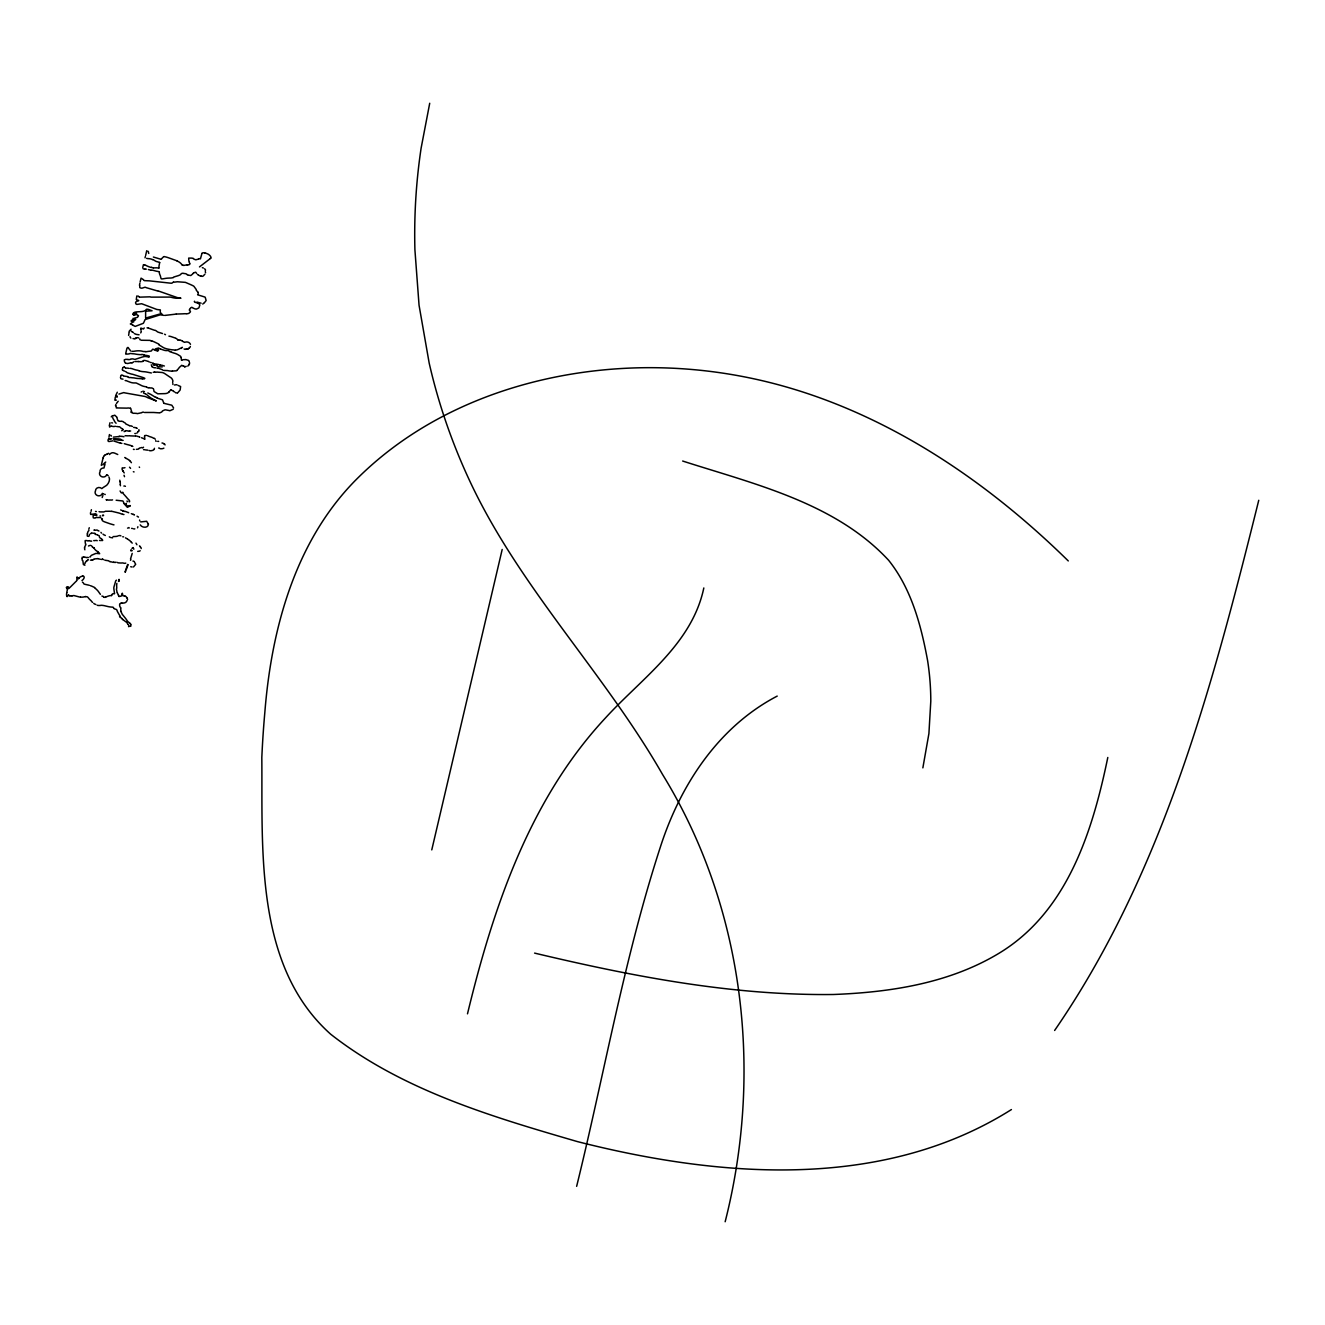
<?xml version="1.0" encoding="UTF-8"?>
<svg xmlns="http://www.w3.org/2000/svg" width="1325" height="1325" viewBox="0 0 1325 1325"><rect width="100%" height="100%" fill="white"/><g stroke="black" fill="none" stroke-linecap="round" stroke-linejoin="round"><path stroke-width="1.5" d="M122.447 593.534L122.927 595.819L124.484 595.985M82.167 558.67L82.167 559.332A1.706 1.54 9 0 0 82.349 560.409M172.879 384.449L172.879 384.316A10.103 9.159 9 0 0 172.879 383.604M94.787 518.092L93.28 517.843L93.114 516.303A5.714 5.184 9 0 1 93.164 515.756L93.23 515.276M138.462 517.114L138.148 516.8A2.286 2.07 9 0 1 137.353 516.435L137.071 516.17M128.624 335.424L129.005 332.956M127.581 599.546L127.581 599.463A5.168 4.687 9 0 0 126.968 598.006L126.786 597.691M82.167 558.289L82.183 557.825A3.71 3.362 9 0 0 82.1 557.295L83.657 557.113M159.696 262.565L159.132 265.315A19.196 17.391 9 0 0 158.934 266.954L158.917 267.219A4.538 4.107 9 0 0 158.901 267.915M130.579 408.332L131.821 411.976M148.466 524.253L146.661 521.288L140.715 521.901M145.618 255.559L146.727 250.707M126.09 504.113L126.355 503.268M154.048 449.539L152.855 450.368A7.652 6.94 9 0 0 151.944 450.533L151.597 450.632A4.124 3.743 9 0 1 150.404 450.748L150.371 450.732A3.031 2.749 9 0 1 149.377 450.566L149.145 450.45M133.461 314.572C132.782 316.791 136.723 313.048 138.098 315.466M133.047 318.315C131.953 321.048 138.777 318.199 134.123 320.203C133.096 319.159 128.773 321.362 132.467 321.362M116.848 583.315L116.733 584.424A15.966 14.459 9 0 0 116.666 586.263L116.716 587.24A5.118 4.637 9 0 1 116.583 588.714A2.468 2.236 9 0 0 116.55 589.873A6.327 5.747 9 0 1 116.733 590.586L116.882 591.463A7.42 6.724 9 0 0 117.097 592.358L117.163 592.59M189.243 361.675L188.713 360.582M113.751 608.175L113.072 607.181A8.728 7.917 9 0 0 112.443 607.132L112.029 607.115A23.072 20.902 9 0 1 108.004 606.552L105.354 605.923A16.364 14.823 9 0 0 101.015 605.293L100.303 605.459A24.86 22.542 9 0 1 99.193 605.492L98.911 605.492A6.542 5.929 9 0 1 97.139 605.26M192.357 307.748L193.682 308.311M145.618 318.05L145.618 312.054A5.333 4.836 9 0 1 146.214 311.16L152.077 310.779L148.218 309.338A6.277 5.681 9 0 0 146.462 309.255C144.259 313.661 133.179 309.851 132.98 314.141M117.196 396.059L116.335 395.893M94.837 533.18L95.284 534.389M88.957 530.447L88.609 530.928A2.203 2.004 9 0 0 88.013 531.59A10.865 9.855 9 0 0 87.698 532.484L87.467 533.279M140.814 329.842L140.798 329.892A3.031 2.749 9 0 0 140.814 328.931L140.748 328.865A2.6 2.352 9 0 1 140.649 328.285M130.976 624.456A2.368 2.137 9 0 1 130.893 625.234L130.728 626.394M141.146 548.583L141.162 548.55A1.723 1.573 9 0 0 140.881 547.49A3.925 3.561 9 0 1 140.152 546.678M115.474 581.741L115.49 581.609A3.925 3.544 9 0 1 116.037 580.499L116.484 580.184M153.385 257.033L160.607 259.17M109.992 422.741L109.395 425.325A11.229 10.169 9 0 1 109.246 425.954M118.19 401.26L116.434 403.479M725.156 1221.749C763.266 1071.66 744.203 907.261 662.599 774.545C604.763 673.448 520.907 589.078 470.855 483.31A671.046 608.175 9 0 1 429.168 363.033L419.048 305.214L414.907 249.713A706.656 640.455 9 0 1 421.118 148.135L429.714 103.251M115.606 395.744L117.296 392.217M154.859 349.568L155.042 349.336A7.817 7.089 9 0 1 155.82 348.707L157.973 348.21M121.519 595.703L122.231 593.252M66.73 592.722L66.846 592.209A6.857 6.211 9 0 0 66.912 591.762A8.331 7.552 9 0 1 67.194 590.668L67.36 588.797M922.863 767.871L928.908 733.586L930.796 701.19A317.487 287.74 9 0 0 927.599 660.595C921.107 625.301 911.401 588.813 888.628 560.276C835.33 502.804 754.554 484.155 682.657 461.034M116.451 407.371L115.772 405.632M130.314 505.852L127.366 507.326L124.186 503.798M82.862 560.657L83.376 564.533L84.883 565.262M120.409 485.745L120.409 485.712A2.418 2.186 9 0 0 120.36 484.983L120.31 484.735M138.148 431.453L137.502 432.596A1.805 1.64 9 0 1 137.005 432.927L136.889 432.993M142.736 267.567L143.431 264.669L144.723 264.983M200.406 258.922L201.963 253.406M576.64 1186.339C604.448 1073.383 624.191 958.19 660.247 847.404C680.122 785.394 718.2 726.862 777.212 696.089M120.442 377.691L120.939 375.621M122.347 369.592L122.778 367.77M145.021 257.812L145.319 256.52M115.292 397.02L114.927 400.1M125.726 353.477L126.819 348.773A14.459 13.117 9 0 1 126.968 348.193L127.697 347.465A2.965 2.683 9 0 1 128.21 347.564L129.403 349.386A2.087 1.905 9 0 1 130.181 350.396L130.695 350.943M108.319 439.254L107.988 440.695A2.816 2.551 9 0 0 108.236 441.258M109.428 434.55L108.998 437.035M431.768 849.888L502.192 549.461M1107.799 757.469C1092.545 831.173 1067.553 911.6 999.332 953.073C949.561 983.233 890.748 992.293 833.475 994.495C732.394 995.721 632.538 976.409 534.588 953.106M1258.75 500.287C1213.12 683.849 1163.234 872.711 1054.617 1030.469M154.445 448.297L154.429 448.347A2.766 2.518 9 0 1 154.247 448.91M173.608 407.951L171.803 405.202L163.753 403.28M115.822 404.622L115.49 405.582M467.493 1013.84C493.066 908.056 529.52 799.753 604.978 718.481C641.548 678.301 691.915 644.497 703.823 587.952M139.108 448.363L139.522 448.049A15.602 14.128 9 0 0 141.377 447.635A2.6 2.352 9 0 1 141.924 447.502M137.883 526.721L137.568 527.83M103.102 457.854L101.445 464.694A3.379 3.064 9 0 0 101.329 465.39M205.574 272.768L205.325 271.708M144.524 435.942L144.69 438.327A4.82 4.356 9 0 1 144.905 439.271L144.541 439.105M125.08 571.92L127.68 564.433M88.808 529.222L89.272 527.731M115.341 582.271L114.082 586.478A14.31 12.968 9 0 0 113.933 587.041L113.884 587.257A9.341 8.463 9 0 0 113.95 589.459L114.414 592.689A6.294 5.697 9 0 0 114.546 593.335L114.579 593.418M116.269 407.934L127.084 408.133A4.29 3.876 9 0 1 128.343 407.984L130.512 408.216M118.886 580.002L118.869 580.052A1.706 1.54 9 0 0 119.068 579.34M85.131 562.943L84.982 563.39A2.021 1.838 9 0 0 84.783 563.837M132.218 553.403L130.512 559.001M128.061 564.765L126.339 569.369M144.243 327.938L143.431 329.014L141.262 328.186M198.104 294.183L198.22 292.444M198.634 258.888L199.578 258.59M125.809 570.744L125.478 571.555A11.643 10.55 9 0 1 125.295 571.986L125.246 572.085M188.879 365.038L187.769 366.114M185.533 359.472L188.465 360.4M190.353 308.261L191.015 307.682A6.178 5.598 9 0 1 191.462 307.466L191.943 307.234M91.425 509.711L91.375 509.843A2.932 2.667 9 0 0 91.177 510.754L91.21 511.135M102.903 464.992L102.953 464.843A11.097 10.053 9 0 1 105.735 462.061M173.211 409.259L169.998 410.684M181.873 365.22L179.769 367.042A3.693 3.362 9 0 0 179.09 367.787A24.711 22.392 9 0 1 178.08 369.112L176.887 370.404M148.996 356.988L148.284 357.021A4.902 4.439 9 0 0 147.257 356.723L146.015 356.558A10.103 9.159 9 0 0 145.22 356.491A4.091 3.71 9 0 0 144.442 356.524L142.951 356.856A15.95 14.459 9 0 0 142.338 357.021L135.697 359.174A2.368 2.137 9 0 1 134.786 359.423L134.007 359.191A11.826 10.716 9 0 0 133.428 359.009L132.086 358.86A2.584 2.335 9 0 0 131.423 358.976L130.827 359.191M133.477 566.984L135.68 564.301L134.405 561.933M124.947 431.321L124.103 431.602M198.551 259.071L195.885 259.783A4.29 3.892 9 0 1 194.344 259.236L194.228 259.187A9.292 8.414 9 0 1 193.202 258.541M190.22 308.576L190.121 308.742A11.793 10.699 9 0 1 189.873 309.156A8.281 7.503 9 0 1 189.26 309.967L190.32 311.243A2.716 2.468 9 0 1 190.436 311.855L189.193 313.114A3.859 3.495 9 0 1 188.63 313.379L188.481 313.445A2.849 2.567 9 0 1 187.703 313.677A4.124 3.743 9 0 1 186.842 313.743L186.577 313.743M110.505 426.385L109.561 427.064M78.241 578.412L77.065 576.938L76.833 578.677M130.761 411.992L131.539 412.506A7.42 6.724 9 0 0 132.02 412.754L133.262 413.301A3.048 2.766 9 0 0 133.974 413.251L136.392 413.367A37.564 34.036 9 0 0 137.386 413.632L141.692 412.704M76.718 580.714L70.341 587.091A35.013 31.734 9 0 1 68.883 588.416L68.436 588.697M78.804 578.379L78.771 578.445A1.938 1.756 9 0 1 78.44 578.859L78.423 578.843M139.887 283.186L139.456 285.355M151.365 270.3L151.464 270.101A8.728 7.917 9 0 1 152.988 270.3L155.936 271.095A25.672 23.27 9 0 0 158.536 271.542M89.454 534.439L89.338 534.869A6.393 5.797 9 0 1 89.156 535.963L88.493 536.41M121.022 603.256L119.763 603.869A3.528 3.197 9 0 0 119.647 604.747L119.647 605.641A4.671 4.24 9 0 0 120.095 606.883L120.327 607.347A10.716 9.706 9 0 1 120.575 607.827M136.922 544.741L135.962 543.134M162.329 411.015L164.631 409.972A1.805 1.64 9 0 1 165.493 409.839L169.534 410.584M91.375 533.412L90.481 533.727M129.568 501.844L129.535 500.701M88.311 559.548L87.583 560.425M158.868 344.119L153.866 341.701A10.087 9.143 9 0 0 152.044 341.121L152.044 341.138M138.959 448.728L138.595 448.976A6.211 5.615 9 0 1 137.85 449.175A9.706 8.795 9 0 1 136.508 449.324L136.343 449.324M141.907 412.439L143.348 412.058M161.385 259.137L161.898 258.474A12.372 11.213 9 0 1 162.909 257.381L163.157 257.183A10.517 9.523 9 0 0 163.555 256.785L163.72 256.636M152.839 259.617L152.872 259.601A9.457 8.563 9 0 1 154.429 260.429L155.008 260.793A6.112 5.532 9 0 0 156.267 261.456L159.663 262.383M125.03 431.155L126.024 430.575M205.375 270.797L205.441 269.72A3.246 2.948 9 0 0 204.613 268.859L204.514 268.793M68.287 588.3C69.993 585.451 64.196 586.909 67.194 588.598M119.134 580.946L119.151 580.913A2.12 1.921 9 0 1 118.488 581.41L118.472 581.377M156.847 349.32L157.609 349.386A4.124 3.743 9 0 1 158.387 349.684L158.636 349.999M121.188 603.007L121.718 602.941A3.379 3.064 9 0 0 122.413 603.057L122.48 603.024M168.772 392.2L170.18 390.511A12.058 10.931 9 0 1 170.726 389.964L170.892 389.798M204.315 302.812L206.137 300.56L205.226 297.297A3.975 3.611 9 0 0 204.762 296.999L197.591 294.796M77.098 579.572L76.701 580.433M189.26 264.536L189.309 264.487A4.323 3.925 9 0 1 189.707 264.155M210.228 258.607L210.261 258.557A2.137 1.938 9 0 0 210.658 258.11M161.865 411.926L160.176 412.688M153.153 364.176L154.048 365.369M86.92 560.773L86.97 560.723A1.855 1.689 9 0 1 87.467 560.342M204.895 274.225L204.597 274.507A5.267 4.77 9 0 0 204.033 275.103L203.967 275.186A5.896 5.333 9 0 1 203.288 275.931L203.156 275.998A1.855 1.689 9 0 1 202.162 276.345A2.451 2.219 9 0 1 201.549 276.246M115.921 562.115L115.424 562.446A2.667 2.418 9 0 1 113.768 562.082M85.413 562.413L85.496 562.33A3.312 3.014 9 0 0 85.843 561.668L86.059 561.369A2.302 2.087 9 0 1 86.539 561.055L86.787 560.906M132.434 322.406L130.314 323.962L132.798 325.006M209.996 258.806L199.479 266.905M143.034 360.963L143.199 360.814A3.892 3.528 9 0 1 143.663 360.483L144.773 360.417M93.578 559.448L93.711 559.349A2.402 2.17 9 0 1 94.936 558.835L95.483 558.852A9.225 8.364 9 0 0 97.686 558.537M189.144 364.574L189.525 363.712M123.954 514.547L122.546 514.266M121.685 430.741L123.043 429.88M119.118 596.482L120.857 596.217M92.352 514.332L90.961 514.415M125.908 368.184L126.256 368.102A14.144 12.819 9 0 1 127.945 368.168L128.061 368.168A2.6 2.352 9 0 1 128.757 368.4M144.74 435.561L146.528 435.395M130.628 430.973L129.486 431.172M141.659 391.687L141.659 391.687A1.888 1.706 9 0 0 141.179 392.084M87.069 557.444L88.344 557.494M133.924 321.727L132.782 322.141M91.69 541.047L91.193 541.213A4.339 3.925 9 0 1 89.968 540.848L89.885 540.832A2.12 1.921 9 0 0 89.255 540.617M122.182 467.858L122.993 467.874A5.018 4.538 9 0 0 123.722 467.99L124.964 467.675M134.024 314.058L135.763 313.81A3.528 3.197 9 0 1 136.276 313.694L136.624 313.197A13.101 11.875 9 0 0 135.862 313.114L134.835 313.247A4.008 3.627 9 0 1 134.305 313.379L133.179 314.158M101.942 519.383L102.456 519.069A1.855 1.673 9 0 1 101.71 518.473L101.743 518.439M105.569 597.062L105.768 596.946A2.633 2.385 9 0 1 106.232 596.797L106.778 596.581M123.242 367.224L124.103 366.942M177.633 392.896L179.554 390.709A7.403 6.708 9 0 0 180.167 389.898L180.614 386.552L178.113 385.426M1011.422 1109.555C882.235 1191.092 719.16 1177.627 577.385 1141.587C491.509 1116.611 402.104 1090.227 330.687 1034.212C254.549 966.207 262.648 850.567 261.82 757.552A1226.652 1111.725 9 0 1 264.851 712.221C271.608 627.089 296.038 538.314 358.827 476.983C433.308 403.86 539.076 369.476 642.012 367.737A446.624 404.771 9 0 1 740.957 376.201C866.782 399.835 978.082 472.346 1068.281 560.939M108.534 439.039L109.727 438.973A2.236 2.037 9 0 0 110.555 439.072M132.864 547.705L133.063 547.589A6.012 5.449 9 0 1 133.825 549.246M99.474 540.368L100.369 540.633M173.327 277.422L173.608 277.256A7.552 6.84 9 0 1 174.536 276.793L177.153 275.998A34.549 31.32 9 0 0 178.56 275.567L179.902 275.004A3.213 2.915 9 0 0 180.614 274.474L180.945 274.109A5.963 5.416 9 0 0 181.392 273.546L183.032 273.198A2.12 1.921 9 0 0 183.678 273.447L185.152 273.629A3.263 2.948 9 0 1 186.941 274.358L186.924 274.457A1.739 1.573 9 0 0 187.305 274.805L187.67 274.921M203.719 303.226L202.758 304.054M107.143 454.028L108.667 453.283M106.994 454.111L106.712 454.26A5.863 5.317 9 0 1 105.818 454.657L105.536 454.757M102.969 495.6L102.373 496.527A2.219 2.004 9 0 1 102.191 497.504M95.499 517.777L95.532 517.76A2.965 2.683 9 0 1 97.288 517.512A3.627 3.296 9 0 0 98.597 517.528A2.617 2.385 9 0 1 99.16 517.495A7.685 6.973 9 0 1 100.369 517.628L100.75 517.744M183.86 359.539L184.953 359.754M124.202 503.583L122.91 500.983L116.136 500.237M129.734 626.195L129.668 626.228A6.078 5.515 9 0 1 128.757 626.592L128.542 626.626M115.441 426.286L115.192 426.335A10.418 9.441 9 0 0 114.48 426.451L114.149 426.501M158.917 268.114L157.095 267.865A6.956 6.294 9 0 0 156.052 267.832L153.435 267.915M89.736 556.931L89.901 556.881A6.873 6.228 9 0 1 90.481 556.864M182.386 347.332L181.442 347.746A3.743 3.395 9 0 1 181.558 348.26M188.713 348.392L188.746 348.376A3.992 3.611 9 0 0 190.386 346.471M156.102 441.341L156.151 441.308A3.892 3.528 9 0 0 155.837 440.894L155.754 440.645M110.588 426.319L111.333 426.236M162.428 448.662L161.584 448.761A2.203 2.004 9 0 0 161.087 448.728L161.054 448.744A1.772 1.607 9 0 1 159.894 448.546M132.069 362.768L131.291 362.835M118.902 394.088L123.788 392.581A17.871 16.198 9 0 0 124.997 392.912L145.154 396.506A14.095 12.77 9 0 1 147.688 397.682L156.35 400.978L151.812 398.56A9.689 8.778 9 0 0 151.298 398.212A3.892 3.528 9 0 0 150.752 397.914L147.29 395.198M148.913 387.645L150.868 388.026A5.3 4.803 9 0 1 151.58 387.91L152.789 388.341M145.717 318.05L159.928 314.008A5.449 4.936 9 0 1 160.822 313.975L161.484 314.075M93.909 533.197L93.876 533.213A2.782 2.518 9 0 1 92.767 533.13L92.634 533.13A1.673 1.524 9 0 0 91.259 533.147M85.446 596.548L87.433 596.896A7.221 6.542 9 0 1 88.278 597.774L88.576 598.138A18.202 16.496 9 0 0 89.636 599.38L91.094 600.755A5.449 4.936 9 0 1 91.624 601.401A4.074 3.693 9 0 0 92.303 602.163L92.584 602.411M121.883 421.251L123.258 421.698A2.203 1.987 9 0 0 124.451 422.576L125.511 423.288M121.238 510.208L121.188 510.241A3.197 2.898 9 0 0 120.674 509.91M138.943 551.316L139.257 551.2A1.756 1.59 9 0 0 140.152 550.703M186.047 349.104L186.113 349.088A2.584 2.335 9 0 1 187.123 348.839L187.173 348.889M85.247 540.517L86.026 540.6A1.739 1.573 9 0 1 87.467 540.832L87.715 540.915A2.716 2.468 9 0 0 88.758 540.782L88.825 540.782M187.272 264.884L187.206 264.901A2.998 2.716 9 0 1 186.527 265.083L185.782 265.099A4.025 3.644 9 0 0 184.887 265.166L184.705 265.232A2.501 2.269 9 0 1 183.297 265.364M167.331 350.628L165.294 350.529A34.516 31.27 9 0 0 164.383 350.313L161.484 349.369A4.306 3.909 9 0 0 160.822 349.071L160.739 349.071M67.227 596.565L67.708 596.167A9.126 8.265 9 0 0 67.956 595.72L68.055 595.554A1.838 1.656 9 0 1 68.436 594.892M102.406 540.501L102.373 540.517A1.905 1.723 9 0 1 101.777 540.633M128.227 363.414L130.927 362.719M131.076 550.968L131.688 550.786A3.842 3.495 9 0 1 132.252 550.637M135.73 337.974L135.779 337.958A11.859 10.749 9 0 1 137.916 337.676L138.794 337.991M162.942 448.496L163.008 448.479A3.561 3.213 9 0 0 163.869 448.132M157.692 441.341L158.669 441.391M100.12 559.084L98.812 559.017A2.103 1.905 9 0 0 97.951 558.653M72.014 595.886L71.649 595.968A3.23 2.932 9 0 1 70.722 595.952L70.059 595.886M184.655 367.124L186.212 366.296M135.183 361.526L137.137 361.543A8.778 7.95 9 0 1 138.115 361.592L138.429 361.626M125.792 563.125L124.997 563.291A2.567 2.319 9 0 1 123.772 563.191A4.207 3.809 9 0 0 122.148 562.926L121.585 562.993A9.656 8.762 9 0 1 120.376 562.993L118.72 562.893A3.23 2.915 9 0 1 117.378 562.496L117.196 562.396M131.97 351.34L132.103 351.307A2.534 2.286 9 0 1 132.616 351.324A6.393 5.797 9 0 0 134.438 351.191L134.719 351.158A19.593 17.755 9 0 1 140.665 350.91A11.66 10.567 9 0 1 142.852 351.39L143.862 351.556M169.998 351.556L171.322 352.185M111.88 438.724L110.969 438.873M112.542 499.873L112.062 499.989A3.362 3.048 9 0 1 111.234 500.055A7.552 6.84 9 0 0 110.389 500.005L109.793 500.022A4.505 4.074 9 0 0 109.147 500.072L109.097 500.088A4.538 4.107 9 0 1 108.137 500.022L107.938 500.005A2.683 2.435 9 0 0 107.325 499.956A3.876 3.511 9 0 1 106.729 499.972L106.663 499.972M194.957 302.232L196.001 302.531M91.773 546.033L92.568 547.308M202.377 267.667L203.338 267.981M114.861 415.238L116.65 416.994M111.366 595.538L111.018 595.571A6.89 6.244 9 0 0 109.727 595.687A15.337 13.896 9 0 0 108.054 596.167L107.689 596.3A6.194 5.615 9 0 1 107.192 596.449M144.408 412.472L152.574 412.472A6.956 6.31 9 0 0 153.435 412.472A3.743 3.395 9 0 1 154.28 412.522L159.48 412.87M92.816 514.299L93.148 514.249A4.422 4.008 9 0 1 93.81 514.183M82.498 576.176L82.614 576.16A5.863 5.317 9 0 0 78.722 578.329M95.152 514.166L95.201 514.15A5.002 4.538 9 0 1 96.394 514.282L96.775 514.348M136.823 295.939L136.276 299.483M113.321 437.118L116.882 436.77A75.542 68.453 9 0 0 118.753 436.554L119.084 436.505M118.753 436.554L119.664 436.422M188.73 264.934L188.233 264.868A2.17 1.954 9 0 0 187.256 264.785M134.736 338.554L134.024 338.62A3.263 2.948 9 0 1 133.047 338.62M91.889 560.111L91.789 560.127A3.478 3.163 9 0 0 91.21 560.243L90.415 560.111M173.442 282.092L172.913 282.357A5.797 5.25 9 0 0 172.349 282.904L171.505 283.235A24.744 22.426 9 0 0 170.445 283.153L149.245 280.834A4.985 4.522 9 0 0 148.383 280.817L144.359 280.635A6.426 5.83 9 0 1 143.829 280.155L143.547 279.84M144.226 351.489L145.833 351.605M157.692 291.003L146.379 287.707A6.89 6.244 9 0 0 145.038 287.21L142.173 288.121A4.306 3.909 9 0 1 141.113 288.138L139.788 287.591L139.754 285.554M172.399 371.083L174.917 370.868A3.958 3.594 9 0 0 176.97 370.536M141.907 354.57L141.676 354.587A12.107 10.981 9 0 1 139.44 354.587L137.634 354.421A25.457 23.072 9 0 1 136.127 354.206L135.067 353.99A12.19 11.047 9 0 0 133.51 353.808L132.782 353.758A10.931 9.904 9 0 1 131.572 353.626L131.341 353.576A5.433 4.919 9 0 0 130.065 353.46M112.94 415.636L113.817 415.57A3.197 2.898 9 0 0 114.331 415.404M134.123 318.265L137.535 317.321L138.496 315.615M129.105 431.056L129.072 431.056A4.472 4.058 9 0 1 127.664 430.923L126.67 430.724M133.626 427.379L136.061 427.71M113.006 536.625L115.49 536.476A5.615 5.085 9 0 0 117.163 536.227L117.908 535.996M128.707 512.758L128.21 512.444A2.252 2.037 9 0 1 127.564 512.311L126.372 511.798A4.787 4.339 9 0 0 124.947 511.4M200.34 276.064L198.849 275.318M146.611 394.436L145.601 394.022M113.453 438.807L115.192 438.79A50.035 45.348 9 0 1 117.378 438.84L118.587 438.906A10.004 9.076 9 0 1 119.366 439.022L120.79 439.237M112.559 537.851L111.466 537.619M158.371 348.21L158.487 348.21A2.484 2.252 9 0 1 159.696 348.607L159.861 348.69A3.312 2.998 9 0 0 160.308 348.906L160.342 348.922M182.469 365.932L183.363 365.965M135.2 435.991L134.454 436.008A17.556 15.9 9 0 1 133.56 436.008L130.512 435.875A18.848 17.076 9 0 1 129.635 435.793M155.157 372.176L155.389 372.226A1.872 1.689 9 0 0 155.969 372.242A5.333 4.836 9 0 1 157.294 372.093A11.13 10.087 9 0 1 158.006 372.176L158.172 372.192A9.358 8.48 9 0 0 159.116 372.259L162.263 372.507A8.447 7.652 9 0 1 164.847 373.667L171.389 378.072A6.907 6.261 9 0 1 172.532 379.844L172.83 380.639A2.087 1.888 9 0 1 172.846 381.153L172.647 382.461M158.371 350.164L157.576 349.933M145.104 269.008L145.17 269.008A4.604 4.174 9 0 1 146.33 269.157M168.258 350.512L169.716 351.589M144.309 449.738L143.547 449.655M94.158 514.199L94.539 514.199A4.588 4.157 9 0 0 95.152 514.166M95.516 534.389L97.288 534.77M83.541 583.083L82.432 582.139M121.436 421.35L120.343 421.267A2.269 2.07 9 0 1 119.614 421.267L119.449 421.201A4.323 3.909 9 0 0 118.869 421.019L118.869 421.035M150.272 340.376L141.692 340.26A6.824 6.178 9 0 1 140.914 340.161L140.881 340.161M116.898 397.401L117.229 396.556M125.113 435.693L126.587 435.776A14.757 13.366 9 0 0 128.707 435.793M186.096 313.743L184.44 313.727A29.299 26.566 9 0 0 182.999 313.826L176.473 314.042M175.894 313.992L175.629 314.042A24.082 21.813 9 0 0 174.85 314.257L164.764 315.433M145.336 449.887L145.468 449.887A6.029 5.466 9 0 1 146.214 449.97L146.413 450.003A5.979 5.416 9 0 0 147.174 450.102A1.872 1.689 9 0 1 147.82 450.169M104.128 511.914L100.65 511.897A4.555 4.124 9 0 1 99.342 511.748L99.06 511.632M163.886 315.367L160.176 314.837L145.021 319.607A13.482 12.223 9 0 0 144.806 320.103A17.059 15.453 9 0 0 144.574 320.716A7.42 6.724 9 0 1 144.359 321.213L143.68 322.704A9.457 8.563 9 0 1 143.299 323.317L135.216 326.414L133.047 325.304M157.973 368.317L157.029 368.151M177.169 392.945L175.645 392.813M132.914 561.104L133.047 561.121A2.286 2.07 9 0 1 133.891 561.204M137.717 551.382L137.75 551.382A2.252 2.037 9 0 0 138.33 551.366M181.293 348.376L181.028 348.359A3.544 3.213 9 0 0 180.018 348.409M158.337 290.97L176.324 297.247A3.379 3.064 9 0 0 177.202 297.562L180.929 298.224L175.927 298.224A60.933 55.219 9 0 1 172.979 297.744L170.66 297.164A3.213 2.915 9 0 0 169.848 297.082L150.901 297.131A2.137 1.938 9 0 0 149.742 296.833L139.423 297.164M92.816 547.473L92.849 547.473A3.362 3.048 9 0 1 93.992 547.755M86.787 557.577L86.622 557.56A2.385 2.17 9 0 1 86.042 557.477L85.578 557.312A3.296 2.998 9 0 0 83.906 557.047M96.858 515.591L96.062 515.491M147.042 327.822L147.207 327.838A6.012 5.449 9 0 1 148.102 327.987M159.431 448.181L158.619 448.016M162.23 366.926L160.872 366.826A3.197 2.898 9 0 1 160.209 366.876L159.663 366.793A12.339 11.18 9 0 0 159 366.71L158.453 366.644A1.855 1.689 9 0 1 157.543 366.445L157.294 366.097A2.7 2.451 9 0 0 156.632 365.452M116.6 426.534L117.478 426.584A3.428 3.114 9 0 0 118.207 426.733L119.051 426.766A6.791 6.145 9 0 1 119.913 426.849M151.597 267.368L151.149 267.335A6.393 5.797 9 0 1 150.553 267.286A2.252 2.037 9 0 1 150.073 267.153L148.93 266.739A17.043 15.453 9 0 1 148.002 266.375L147.009 265.944A11.577 10.484 9 0 1 145.982 265.414A2.352 2.137 9 0 0 145.154 265.099M134.107 449.44L134.14 449.44A2.932 2.65 9 0 1 133.394 449.324M173.79 282.126L175.861 281.993A18.484 16.745 9 0 1 177.285 281.761L185.334 282.357A9.606 8.695 9 0 1 186.063 282.639L190.27 284.461A18.318 16.596 9 0 0 191.264 284.892L192.97 285.72A5.184 4.687 9 0 1 193.947 286.349L196.199 289.463A5.979 5.416 9 0 1 196.332 290.341L198.054 292.262M139.075 334.778L137.75 334.612A9.06 8.215 9 0 1 135.68 334.165L134.951 333.817A3.296 2.981 9 0 1 134.189 333.436M115.391 400.2L115.672 400.216A2.385 2.153 9 0 0 116.368 400.084M93.562 514.912L94.174 515.077A6.526 5.913 9 0 1 94.87 515.293M157.393 364.392L157.841 364.408A4.207 3.826 9 0 1 158.404 364.458L159.232 364.69A17.324 15.701 9 0 0 159.845 364.888M177.782 339.862A1.971 1.789 9 0 0 178.511 340.061L179.968 340.26M124.782 511.4L124.285 511.334A5.731 5.201 9 0 1 123.01 511.069M102.042 539.358L101.197 538.927M95.516 511.417L96.361 511.549M164.366 365.982L164.267 365.965A3.66 3.312 9 0 1 163.257 365.717L163.19 365.65A6.228 5.648 9 0 0 161.468 365.203L161.054 365.137A9.01 8.165 9 0 1 159.845 364.905M110.522 438.774L109.826 438.741A3.13 2.832 9 0 1 109.18 438.575L108.766 438.376M153.137 267.882L151.646 267.418M119.78 480.197L120.144 481.853M121.917 440.297L122.099 440.314A4.853 4.406 9 0 0 123.142 440.38M80.742 597.062L81.057 597.095A5.018 4.555 9 0 0 82.167 597.144A12.24 11.097 9 0 0 85.446 596.565M162.528 333.536L158.039 332.144A15.436 13.979 9 0 1 156.847 331.366L156.184 330.869A3.213 2.898 9 0 0 155.389 330.405L154.892 330.256M112.509 422.94L111.664 422.808M121.817 440.281L121.42 440.231A6.377 5.78 9 0 0 120.707 440.182L119.73 440.182A7.437 6.741 9 0 1 118.571 440.099L114.165 439.453M153.203 363.249L153.286 363.265A5.532 5.002 9 0 1 152.474 363.067L152.474 363.067M175.43 350.214L177.368 349.734A8.861 8.033 9 0 0 179.471 348.757M124.235 443.709L124.351 443.726A4.472 4.058 9 0 1 125.163 443.925L125.527 444.057A11.875 10.766 9 0 0 126.173 444.273L130.016 445.283A7.834 7.089 9 0 1 131.324 445.763L131.887 446.028M122.364 492.883L122.016 492.85A12.786 11.577 9 0 1 121.32 492.9A10.534 9.557 9 0 1 120.807 492.155L120.078 490.962M111.631 426.186L113.039 426.501A7.652 6.94 9 0 0 113.668 426.534M95.847 540.302L97.238 540.699M201.947 253.373A3.097 2.799 9 0 1 204.183 252.777L204.679 252.893M99.971 515.889L100.037 515.889A2.484 2.252 9 0 1 100.65 516.054M200.853 276.08L200.953 276.097A5.697 5.168 9 0 1 201.549 276.246M143.398 392.796L143.663 392.995A1.706 1.557 9 0 0 144.872 393.558L145.054 393.542M89.222 585.219L88.477 585.087A27.759 25.158 9 0 1 87.847 584.954L85.413 584.408A8.662 7.851 9 0 1 83.955 583.977L83.839 583.894M161.965 314.174L160.54 312.717A4.422 4.008 9 0 1 160.259 312.319L160.342 309.918L157.658 309.586A2.203 2.004 9 0 0 156.963 309.52L141.676 303.74L136.906 304.402A3.014 2.733 9 0 1 136.028 304.005C133.361 300.129 142.901 301.404 136.591 299.798M125.494 363.166A4.472 4.041 9 0 1 124.418 361.245L124.268 359.887L125.593 359.357A18.931 17.159 9 0 1 126.272 359.357A8.314 7.536 9 0 1 127.647 359.439L127.995 359.506M146.479 386.9L144.276 386.469A11.163 10.12 9 0 1 140.632 385.095L136.425 383.074A5.913 5.366 9 0 0 135.663 382.942L133.891 382.942A9.938 9.01 9 0 1 130.098 382.163L129.684 382.014A29.581 26.798 9 0 0 129.022 381.749L127.531 381.202A4.869 4.406 9 0 1 126.554 380.706L125.13 380.54M133.643 528.857L133.692 528.874A2.037 1.838 9 0 0 134.802 528.841M196.365 302.647L197.508 302.895M103.383 493.877L103.416 493.877A1.772 1.607 9 0 1 102.356 493.331A3.693 3.346 9 0 1 97.537 495.616A3.693 3.346 9 0 1 95.483 490.896A3.693 3.346 9 0 1 101.81 488.577L103.681 487.136A4.141 3.743 9 0 0 104.824 486.474C108.103 485.298 110.753 479.6 108.948 477.066M108.716 441.556L110.058 441.391A2.252 2.037 9 0 1 110.803 441.159L111.101 441.175A3.693 3.346 9 0 0 112.029 441.026A1.805 1.64 9 0 1 112.741 440.844M138.347 431.387L138.86 431.188A1.822 1.656 9 0 0 138.86 429.664M161.998 442.997L162.362 443.047A2.054 1.855 9 0 1 163.406 443.461A1.872 1.689 9 0 0 163.969 443.908L164.035 443.858M142.239 378.768L138.446 378.486A12.67 11.494 9 0 1 135.63 378.205L134.173 377.94A8.198 7.437 9 0 0 133.394 377.84L132.782 377.807A10.948 9.921 9 0 1 131.804 377.724L131.44 377.658A10.55 9.557 9 0 0 130.893 377.592A3.693 3.346 9 0 0 130.347 377.559L129.237 377.575A1.772 1.607 9 0 1 128.094 377.045L127.945 376.896M113.983 524.866L113.735 524.816A17.093 15.486 9 0 1 112.559 524.518L110.969 524.054A27.328 24.761 9 0 1 109.395 523.557L104.609 521.868A7.403 6.708 9 0 1 102.207 520.477L102.24 520.443M151.365 372.971L146.379 371.994A21.233 19.246 9 0 0 144.359 371.745L143.299 371.663A14.012 12.703 9 0 1 139.738 371.05L138.959 370.685M125.743 371.729L126.322 371.977A1.656 1.507 9 0 0 126.637 372.342L127.15 372.673A5.697 5.168 9 0 0 127.879 372.987L131.374 374.048A8.48 7.685 9 0 0 132.583 374.263L143.365 377.642A14.062 12.737 9 0 0 144.293 378.089A19.858 18.003 9 0 1 144.856 378.337L144.309 378.9A8.795 7.967 9 0 1 143.266 378.9A7.635 6.923 9 0 1 142.239 378.768M132.517 528.526L132.351 528.493A3.114 2.816 9 0 0 131.622 528.377M130.711 566.736L132.086 566.984M102.754 515.061L102.837 515.077A15.287 13.846 9 0 0 103.565 515.226M182.916 265.199L182.999 265.215A2.137 1.938 9 0 1 181.84 264.735M154.445 396.655L150.901 394.469A7.735 7.006 9 0 0 150.073 394.072L147.804 392.978M111.764 511.284L118.654 512.957A19.842 17.987 9 0 1 119.366 513.173L122.248 514.166M110.008 561.618L111.913 562.015A7.503 6.791 9 0 1 112.41 562.148L112.658 562.214A1.872 1.689 9 0 0 113.768 562.28M171.571 352.251L173.343 352.881A8.911 8.082 9 0 0 174.204 353.146L174.668 353.262A14.476 13.117 9 0 1 177.914 354.636L180.283 356.11A3.197 2.898 9 0 1 181.26 357.733M120.36 443.063L121.138 443.262A8.695 7.884 9 0 0 121.85 443.395M128.376 459.609L126.504 458.549A1.822 1.64 9 0 1 125.61 458.168L125.676 458.053A1.706 1.54 9 0 0 124.732 457.506L124.732 457.506M120.012 442.981L119.134 442.765A15.32 13.896 9 0 1 118.438 442.55L113.967 441.059M148.367 269.538L150.686 270.151M157.162 350.496L157.261 350.512A6.112 5.532 9 0 0 157.841 350.628M158.238 350.694L157.128 350.943A6.078 5.515 9 0 0 156.632 350.711L156.184 350.578A8.993 8.149 9 0 1 153.75 349.585A1.905 1.739 9 0 0 152.673 349.171L152.027 350.015A10.153 9.192 9 0 1 151.414 350.943L150.106 351.208A28.918 26.202 9 0 0 147.307 351.523A6.095 5.515 9 0 1 145.833 351.655M97.669 530.232L96.725 530.116A2.965 2.7 9 0 0 95.599 530.149M101.892 596.051L102.654 596.25A1.954 1.772 9 0 1 103.483 596.648L103.516 596.714M145.353 360.533L147.406 361.162A3.909 3.544 9 0 1 148.002 361.327M100.385 594.329L99.143 592.606A22.459 20.355 9 0 0 97.371 590.271L97.04 589.989A32.595 29.547 9 0 0 95.648 588.648L94.887 587.969M94.539 530.182L94.622 530.199A5.383 4.886 9 0 0 93.942 530.066M153.336 364.16L154.627 364.69A2.998 2.716 9 0 0 155.389 364.872L156.598 365.485M143.266 279.542L141.063 278.151L140.152 281.877M153.998 330.107L148.417 328.07M141.146 331.084L141.262 331.118A3.693 3.346 9 0 1 140.698 332.89M151.249 362.619L151.017 362.553A3.18 2.882 9 0 0 150.272 362.388M133.312 332.393L133.278 332.393A2.252 2.037 9 0 1 132.699 332.161L132.599 332.045M154.876 372.259L154.926 372.275A2.17 1.971 9 0 0 153.22 372.342M90.282 585.65L90.547 585.733A13.416 12.157 9 0 1 92.369 586.445L92.833 586.677A6.907 6.261 9 0 0 93.595 586.992L93.661 587.025A2.137 1.921 9 0 1 94.572 587.555L94.555 587.621M155.969 397.334L155.754 397.235A3.014 2.733 9 0 1 154.826 396.788M156.847 364.243L156.748 364.209A3.147 2.849 9 0 0 155.936 364.06L155.787 364.044A4.025 3.66 9 0 1 154.396 363.828M117.975 420.837L117.71 419.942A3.064 2.782 9 0 1 117.412 419.28L116.832 417.276M152.557 259.617L152.474 259.584A8.579 7.784 9 0 0 148.433 258.657L148.267 258.59A3.71 3.362 9 0 1 146.595 258.325M149.261 436.455L147.572 435.726M144.028 354.918L143.912 354.885A4.787 4.339 9 0 0 141.891 354.471M141.493 437.747L142.52 438.128A16.397 14.857 9 0 1 143.796 438.674L143.994 438.79M154.015 438.31L153.915 438.277A8.927 8.082 9 0 1 152.938 437.846L152.358 437.548A9.573 8.662 9 0 0 150.868 436.985L150.172 436.77A14.227 12.902 9 0 1 149.692 436.604M163.836 370.42L167 370.553A3.71 3.362 9 0 1 167.629 370.586L168.656 370.818A10.6 9.606 9 0 0 169.981 371L170.577 371.05A12.356 11.196 9 0 0 172.416 371.132M117.759 454.508L115.408 453.448A7.9 7.172 9 0 0 113.553 452.819A3.23 2.932 9 0 0 110.687 453.481A4.157 3.76 9 0 0 109.478 454.558M129.188 425.491L129.072 425.441A6.691 6.062 9 0 1 127.846 424.861L125.759 423.967M184.341 342.181L183.512 341.833A5.052 4.588 9 0 1 182.85 341.469L182.502 341.221M164.565 334.231L164.813 334.331A4.29 3.892 9 0 1 165.443 334.678L165.493 334.712M149.195 361.857L148.98 361.775A9.523 8.629 9 0 1 148.301 361.477L148.301 361.477M175.977 338.355L176.043 338.372A4.455 4.041 9 0 1 177.103 339.134L177.798 339.813M177.136 260.909L176.871 260.793A30.525 27.659 9 0 0 175.43 260.263L168.656 257.828A38.922 35.262 9 0 0 166.105 257.033L165.559 256.884A3.246 2.948 9 0 1 164.234 256.52M188.266 275.136L190.8 275.517L192.672 274.027A4.869 4.406 9 0 1 193.4 273.165M128.84 459.808L129.684 460.653A1.689 1.524 9 0 0 130.032 461.001L130.065 461.034M132.103 446.127L132.152 446.161A4.902 4.439 9 0 0 132.831 446.409M136.227 427.793L136.326 427.842A8.861 8.033 9 0 1 136.922 428.19L137.237 428.373M138.048 295.988L138.976 296.734M126.902 501.065L126.935 501.082A2.6 2.352 9 0 1 127.863 501.777M139.705 437.101L139.771 437.134A5.615 5.085 9 0 0 138.38 436.571L138.181 436.554A4.455 4.041 9 0 1 137.535 436.389L137.353 436.306A4.323 3.925 9 0 0 136.343 436.041A5.963 5.416 9 0 0 135.614 435.991M142.885 391.173L142.934 391.19A8.993 8.149 9 0 0 144.425 391.604M126.786 622.435L127.978 624.439M129.27 500.27L128.012 499.028A5.101 4.637 9 0 0 127.465 498.382L127.399 498.332A6.261 5.681 9 0 1 126.803 497.653L126.753 497.587A12.852 11.66 9 0 0 126.157 496.875L124.219 494.705A25.722 23.303 9 0 0 123.689 494.142L123.374 493.861M132.384 331.995L132.152 331.863A1.838 1.673 9 0 1 131.158 330.968M123.358 375.654L123.689 375.836A3.13 2.832 9 0 0 124.368 376.134L127.68 376.598M131.076 329.213L129.254 331.151A5.946 5.383 9 0 0 129.072 332.095M97.735 551.962L97.967 552.111A4.257 3.859 9 0 1 99.64 553.701L96.361 553.403A2.451 2.219 9 0 0 95.648 553.502L91.773 555.158A3.13 2.832 9 0 0 90.796 555.937M147.986 251.22L148.516 252.065A2.319 2.103 9 0 0 148.781 253.456M171.207 389.981L171.571 390.196A5.979 5.416 9 0 0 172.333 390.577L172.565 390.676A4.836 4.389 9 0 1 173.178 390.974M196.978 302.067L200.224 302.978A7.238 6.559 9 0 1 201.135 303.193M156.052 397.384L156.333 397.517A3.048 2.766 9 0 1 156.913 397.815M143.034 268.66L143.1 268.693A2.103 1.905 9 0 0 143.729 268.975L143.878 268.992A2.12 1.921 9 0 0 144.723 269.091M105.338 535.499L105.255 535.449A4.588 4.157 9 0 0 104.576 535.085L104.195 534.936A2.981 2.7 9 0 1 103.019 534.124M122.397 428.952L123.258 429.499M109.312 536.807L109.727 537.089A3.163 2.865 9 0 0 110.687 537.553M116.07 423.271L114.795 421.748A10.865 9.855 9 0 0 114.463 421.068L114.049 420.29A7.851 7.122 9 0 0 113.652 419.594L113.056 418.7A2.335 2.12 9 0 1 112.907 418.17L112.691 417.59M198.932 303.856L199.727 304.717A2.7 2.435 9 0 0 199.793 305.164L198.982 307.615A2.286 2.07 9 0 1 198.651 308.029L196.481 309.04A3.495 3.163 9 0 1 195.769 309.023A7.105 6.426 9 0 1 194.03 308.51M90.829 545.486L90.729 545.403A4.72 4.273 9 0 0 88.477 546.016M134.388 514.912L134.438 514.928A4.985 4.522 9 0 0 133.262 514.365M122.562 492.254L122.712 492.353A1.739 1.573 9 0 0 123.192 492.652M126.538 622.27L126.438 622.203A22.922 20.786 9 0 0 125.511 621.558L122.761 619.537M158.735 344.732L163.373 347.564A9.921 8.993 9 0 0 164.482 348.094A16.96 15.37 9 0 0 165.343 348.409L165.907 348.591A17.656 15.999 9 0 0 168.225 349.171L170.461 349.568A19.13 17.341 9 0 0 171.819 349.75L173.426 349.899A11.925 10.799 9 0 1 175.099 350.131M129.9 623.214L130.181 623.462A3.18 2.882 9 0 1 130.562 623.976L130.612 624.042M173.575 391.273L173.823 391.471A1.971 1.772 9 0 0 174.801 392.034M120.674 378.503L121.122 378.768A4.753 4.306 9 0 0 122.182 379.016L122.43 379.049A6.459 5.847 9 0 1 123.026 379.149M93.744 603.405L93.81 603.455A4.306 3.909 9 0 0 95.814 604.448M129.585 622.965L129.337 622.75A13.283 12.041 9 0 0 128.823 622.336A2.617 2.368 9 0 0 128.26 622.005L127.067 620.58A18.666 16.927 9 0 0 126.388 619.52A42.88 38.872 9 0 0 125.328 618.096L122.96 615.164A6.973 6.31 9 0 0 122.331 614.469L121.188 612.001M111.3 436.107L111.217 436.024A2.054 1.872 9 0 1 110.787 435.229L110.803 435.229M140.235 524.882C142.106 528.128 148.764 528.228 148.35 523.905M129.502 467.195L129.85 467.526A3.081 2.799 9 0 1 130.546 468.404M131.407 462.69L130.314 461.249M120.724 617.384L121.188 617.798A7.172 6.509 9 0 1 122.082 618.709M122.049 428.671L120.459 427.677M153.402 388.738L153.866 390.328A9.192 8.331 9 0 0 153.882 390.776L153.932 391.057A2.203 1.987 9 0 0 154.114 391.571L157.824 393.823A5.383 4.886 9 0 1 158.453 393.79L164.134 393.641A28.372 25.722 9 0 0 164.996 393.608L165.575 393.558A5.532 5.018 9 0 0 168.788 392.233M131.009 541.892L132.235 543.118M113.751 608.374L113.967 608.539A4.323 3.909 9 0 0 115.06 609.053A6.377 5.78 9 0 0 116.103 609.318L117.014 610.129A16.662 15.088 9 0 0 117.213 610.974A4.025 3.644 9 0 0 117.428 611.521L118.886 614.138A39.75 36.04 9 0 0 119.3 614.833L119.614 615.33A4.273 3.876 9 0 1 120.028 616.059M123.026 471.021L123.076 471.087A2.435 2.203 9 0 1 122.413 469.977L121.966 468.934M130.695 541.544L130.43 541.263A7.983 7.238 9 0 0 128.989 540.037L127.829 539.242A4.223 3.826 9 0 1 127.349 538.861M124.235 472.909L124.103 472.727A2.849 2.584 9 0 1 123.623 472.064L123.49 471.75A3.18 2.882 9 0 0 123.092 471.071M181.873 264.586L181.773 264.437A10.484 9.507 9 0 0 177.103 261.025M104.841 560.21L108.567 560.773A2.567 2.319 9 0 0 110.008 561.552M122.066 618.725L122.148 618.825A5.217 4.72 9 0 0 122.761 619.537M163.671 402.866L162.528 399.835L158.768 398.61A8.248 7.47 9 0 0 158.188 398.494L157.642 398.212A5.813 5.267 9 0 1 156.913 397.815M100.932 532.368L101.031 532.501A3.693 3.346 9 0 0 101.495 533.081M130.314 505.603L129.022 505.752A5.101 4.621 9 0 1 128.674 506.067L127.399 506.067A4.787 4.339 9 0 1 125.958 504.146M151.911 366.362L151.978 366.462A5.896 5.333 9 0 1 151.679 365.832L151.282 364.806M189.839 263.692L189.889 263.741A4.704 4.257 9 0 1 189.525 262.913L189.309 262.201M128.691 625.367L128.657 625.284A2.054 1.872 9 0 0 128.26 624.539M102.588 559.266L103.068 559.498A5.648 5.118 9 0 0 103.665 559.564M146.644 387.231L148.201 387.778A2.683 2.435 9 0 0 148.93 387.678M196.58 273.347L195.686 272.205L194.262 272.652A10.898 9.888 9 0 0 193.433 273.198M197.408 274.391L197.657 274.623A1.756 1.59 9 0 1 198.386 275.087M165.062 444.935L164.979 444.769A1.789 1.623 9 0 0 164.118 443.726M118.604 595.571L118.621 595.637A2.302 2.087 9 0 1 118.869 596.465M125.676 353.924L126.074 354.09A10.832 9.822 9 0 0 128.045 354.007A2.186 1.971 9 0 1 128.641 353.99L129.767 353.609M159.166 271.691L159.282 272.304A12.405 11.229 9 0 0 159.729 274.408L160.159 275.335A9.258 8.397 9 0 1 160.524 276.528L160.739 277.422A13.664 12.389 9 0 0 160.938 278.134L161.021 278.366A2.435 2.203 9 0 0 161.203 278.83L161.849 278.913A14.409 13.068 9 0 0 163.936 278.664L164.913 278.498A24.744 22.426 9 0 1 167.894 278.134L169.716 278.051A11.693 10.6 9 0 0 173.36 277.554M122.397 369.99L123.788 370.868A3.578 3.23 9 0 1 124.848 371.215M132.417 426.451L130.86 425.772A1.872 1.706 9 0 1 129.585 425.838M121.039 611.587L120.989 611.454A6.741 6.112 9 0 1 120.757 610.759M118.422 595.14L118.455 595.223A7.668 6.956 9 0 0 118.058 594.296L117.991 594.213A7.022 6.36 9 0 1 117.395 592.888M189.409 363.497L189.558 362.553M189.193 261.82L189.111 261.505A7.453 6.758 9 0 0 188.829 260.611L188.68 258.093L191.645 258.093A3.693 3.346 9 0 0 192.274 258.226A2.004 1.822 9 0 1 193.268 258.474M181.492 360.218L181.442 359.986A8.381 7.602 9 0 1 181.326 359.058L181.26 357.733M139.738 520.907L139.589 520.046M124.467 476.685L124.467 476.652A4.472 4.058 9 0 0 124.268 475.973L124.219 475.824A6.476 5.863 9 0 1 124.037 475.277M85.131 541.279L85.247 542.306A7.884 7.138 9 0 1 85.264 542.786L85.264 543.217M85.612 544.592L85.645 545.237A19.461 17.639 9 0 0 85.015 546.314L84.75 546.894A3.561 3.23 9 0 0 84.502 547.888M120.707 610.345L120.741 609.666A6.277 5.697 9 0 0 120.724 607.811M210.874 258.143A2.832 2.567 9 0 0 210.128 255.824A8.447 7.652 9 0 0 207.959 254.036L207.512 253.87A13.084 11.859 9 0 0 204.679 252.843M134.206 314.29A3.544 3.213 9 0 1 133.676 314.572M197.872 303.143A6.161 5.582 9 0 1 198.27 303.442M194.527 301.222A5.466 4.952 9 0 1 194.311 301.686M130.877 338.074A2.137 1.938 9 0 1 130.049 336.6M135.879 338.355A1.987 1.805 9 0 1 134.835 338.769M139.854 338.935A4.488 4.058 9 0 1 139.788 339.68M151.911 341.022A3.379 3.064 9 0 1 150.437 340.691M186.063 349.154A2.07 1.872 9 0 1 184.059 348.955M188.382 348.79A1.656 1.507 9 0 1 187.206 349.022M188.282 348.657A1.706 1.54 9 0 1 188.713 348.376M185.218 342.165A4.008 3.627 9 0 1 190.485 344.334M179.985 340.161A5.913 5.35 9 0 1 182.552 341.154M175.397 338.107A8.463 7.668 9 0 0 173.939 337.577L171.703 336.798A8.364 7.586 9 0 0 170.18 336.368L169.451 336.235A2.683 2.435 9 0 1 168.938 336.119M98.017 530.762A1.739 1.573 9 0 1 98.977 531.027M87.367 536.211A6.758 6.112 9 0 1 87.483 533.296M97.967 535.25A3.925 3.561 9 0 1 99.325 535.88M99.541 537.37A1.805 1.64 9 0 1 99.392 536.708M100.965 538.348A2.07 1.888 9 0 1 100.037 538.033M102.737 540.236A1.739 1.573 9 0 1 102.191 539.474M93.711 540.633A2.037 1.855 9 0 1 95.036 540.716M85.612 544.542A3.876 3.511 9 0 1 85.694 543.664M84.899 549.809A2.484 2.252 9 0 1 84.75 547.97M97.884 551.68A8.712 7.9 9 0 1 93.843 547.821M93.578 559.531A3.544 3.213 9 0 1 91.938 560.144M102.505 559.034A4.207 3.809 9 0 1 101.18 559.465M130.744 559.283A1.756 1.59 9 0 1 130.496 560.376M130.645 550.471A1.888 1.706 9 0 1 131.142 549.759M131.97 548.583A2.435 2.203 9 0 1 132.583 547.805M139.44 545.85A2.898 2.633 9 0 1 140.235 546.645M126.852 538.612A8.447 7.668 9 0 1 125.478 537.834M123.573 536.84A2.816 2.551 9 0 1 122.728 536.774M118.919 535.681A2.186 1.987 9 0 1 120.939 535.913M131.308 513.702A8.745 7.917 9 0 1 133.212 514.431M123.026 511.019A4.72 4.273 9 0 1 122.231 510.506M111.548 511.4A16.314 14.79 9 0 0 108.865 511.251L106.613 511.284A3.081 2.799 9 0 0 104.923 511.467M90.713 514.464A3.561 3.23 9 0 1 90.663 512.328M103.449 515.558A2.203 1.987 9 0 1 102.538 515.756M128.045 527.963A3.263 2.948 9 0 1 127.548 528.128M128.74 527.549A2.518 2.286 9 0 1 129.27 527.963M103.797 456.479A3.18 2.882 9 0 1 104.162 455.668M104.46 455.303A3.18 2.882 9 0 1 105.42 454.641M103.284 457.837A2.468 2.236 9 0 1 103.565 456.661M105.089 463.949A4.141 3.76 9 0 0 104.774 465.025L103.963 467.99A3.693 3.346 9 0 0 100.071 471.783A3.693 3.346 9 0 0 101.611 476.636A3.693 3.346 9 0 0 106.679 474.814M106.663 474.847A3.197 2.898 9 0 1 108.203 475.692M104.642 494.242A1.723 1.557 9 0 1 105.205 494.54M106.033 499.707A3.081 2.799 9 0 1 106.629 499.74M123.871 486.043A1.905 1.723 9 0 1 125.411 486.341M120.244 484.453A2.981 2.7 9 0 1 120.26 483.923A8.993 8.165 9 0 0 120.194 481.853M133.361 471.733A2.302 2.087 9 0 1 134.057 471.932M139.556 467.427A1.723 1.557 9 0 1 139.274 466.98M142.686 447.999A2.716 2.451 9 0 1 143.547 447.204M154.429 438.409A2.252 2.037 9 0 1 155.257 439.287M119.647 436.306A13.267 12.024 9 0 1 123.97 436.753M135.73 433.507A2.435 2.203 9 0 1 134.835 433.49M111.283 416.928A1.838 1.656 9 0 1 112.94 415.768M144.011 354.951A9.689 8.778 9 0 0 145.982 355.382L146.479 355.448A13.913 12.604 9 0 1 148.334 355.812L149.245 356.077A6.062 5.482 9 0 0 149.062 356.723M130.397 359.373A4.687 4.24 9 0 1 127.995 359.506M127.78 363.514A6.476 5.863 9 0 1 126.223 363.232M133.858 361.791A8.944 8.099 9 0 1 132.185 362.735M143.166 361.327A7.933 7.188 9 0 1 138.479 361.427M155.737 367.787A5.283 4.787 9 0 1 151.812 366.627M158.47 368.333A1.756 1.59 9 0 1 159.248 368.532L160.905 369.195A13.151 11.908 9 0 1 161.981 369.526L162.279 369.625A1.772 1.607 9 0 0 162.843 370.139M183.628 366.081A2.733 2.484 9 0 1 184.589 366.478M183.032 359.853A1.706 1.54 9 0 0 182.535 360.002L182.486 360.036A3.197 2.882 9 0 1 181.956 360.251M138.959 370.685A12.041 10.915 9 0 0 137.204 370.188L136.309 370.023A16.032 14.525 9 0 1 134.189 369.427L133.063 369.062A8.96 8.116 9 0 0 130.016 368.333M125.395 367.986A2.749 2.501 9 0 1 124.914 367.522A4.174 3.776 9 0 0 124.451 367.075M121.32 375.058A2.683 2.435 9 0 1 123.324 375.687M177.003 384.83A2.468 2.236 9 0 0 175.397 384.879L174.917 384.913A16.546 14.989 9 0 1 174.42 385.012M114.48 593.733A1.673 1.507 9 0 1 113.834 593.733A2.021 1.838 9 0 0 112.211 594.13M112.095 594.726A2.335 2.12 9 0 1 111.548 595.621M105.652 597.211A2.17 1.954 9 0 1 103.449 596.896M81.935 580.532A5.731 5.201 9 0 0 83.955 578.18A1.739 1.573 9 0 0 82.68 575.795M66.846 596.482A7.851 7.122 9 0 1 66.797 592.739M69.695 595.919A1.855 1.673 9 0 1 68.834 595.124M72.146 595.869A5.88 5.333 9 0 1 73.935 595.554L79.036 596.879A8.298 7.519 9 0 0 80.361 597.128M120.31 617.533A3.213 2.915 9 0 1 119.565 616.142M127.018 600.54A3.859 3.495 9 0 1 123.142 603.057M124.649 595.67A4.704 4.257 9 0 1 126.803 597.674"/></g></svg>
